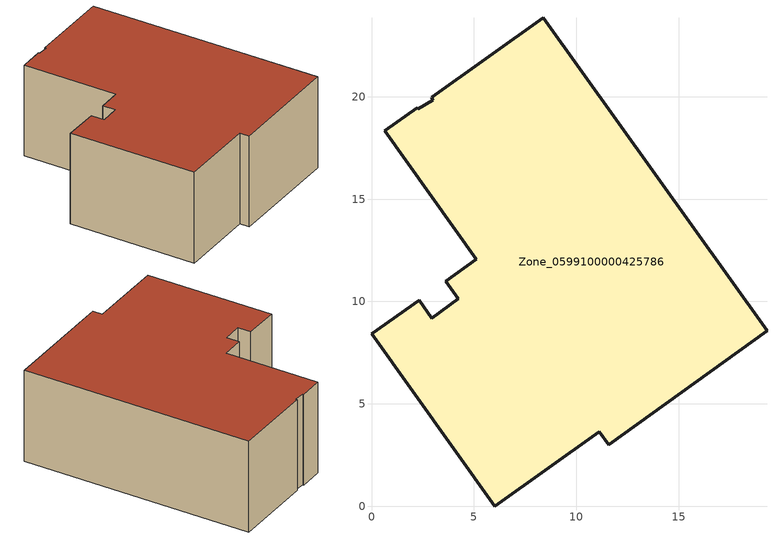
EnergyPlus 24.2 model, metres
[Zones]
Zone_0599100000425786
 floor ground (C_G): 2.99,19.83 2.95,19.98 8.38,23.86 19.32,8.56 11.59,2.99 11.12,3.65 6.01,0 0,8.43 2.33,10.06 2.95,9.18 4.24,10.13 3.64,11 5.11,12.07 0.64,18.33 2.24,19.47 2.29,19.4 z0
 wall outside (C_F): 2.24,19.47 0.64,18.33 5.11,12.07 3.64,11 4.24,10.13 2.95,9.18 2.33,10.06 0,8.43 6.01,0 11.12,3.65 11.59,2.99 19.32,8.56 8.38,23.86 2.95,19.98 2.99,19.83 2.29,19.4 2.24,19.47 z0:7.59
 roof outside (C_R): 2.99,19.83 2.29,19.4 2.24,19.47 0.64,18.33 5.11,12.07 3.64,11 4.24,10.13 2.95,9.18 2.33,10.06 0,8.43 6.01,0 11.12,3.65 11.59,2.99 19.32,8.56 8.38,23.86 2.95,19.98 z7.59
[BUILDING]
Pand.0599100000425786: North Axis=0; Terrain=City; Loads Convergence Tolerance Value=0.04; Temperature Convergence Tolerance Value=0.4; Solar Distribution=FullExterior; Maximum Number of Warmup Days=25; Minimum Number of Warmup Days=1
[Site:Location]
Rotterdam.The.Hague.AP_ZH_NLD Design_Conditions: Latitude=51.96; Longitude=4.45; Time Zone=1; Elevation=-4.5
[SITE:GROUNDTEMPERATURE:BUILDINGSURFACE]
18, 18, 18, 18, 18, 18, 18, 18, 18, 18, 18, 18
[MATERIAL] Thermal Absorptance=0.9; Solar Absorptance=0.7; Visible Absorptance=0.7
Name | Roughness | Thickness | Conductivity | Density | Specific Heat
G.D.2006-2014 | MediumSmooth | 0.15 | 0.06 | 540 | 1210
F.D.2006-2014 | Rough | 0.3 | 0.12 | 1920 | 840
R.D.2006-2014 | MediumRough | 0.2 | 0.08 | 1500 | 1000
[CONSTRUCTION]
C_G: G.D.2006-2014
C_F: F.D.2006-2014
C_R: R.D.2006-2014
[ZONE]
Zone_0599100000425786: Type=1; Multiplier=1; Ceiling Height=Autocalculate; Volume=Autocalculate; Floor Area=autocalculate; Part of Total Floor Area=Yes
[ZONEINFILTRATION:DESIGNFLOWRATE]
Infil_Zone_0599100000425786: Zone or ZoneList or Space or SpaceList=Zone_0599100000425786; Schedule=AlwaysOn; Design Flow Rate Calculation Method=Flow/Area; Flow Rate per Floor Area=0.0021; Constant Term Coefficient=1; Temperature Term Coefficient=0; Velocity Term Coefficient=0; Velocity Squared Term Coefficient=0
[HVACTEMPLATE:ZONE:IDEALLOADSAIRSYSTEM]
Zone_0599100000425786: Maximum Heating Supply Air Temperature=50; Minimum Cooling Supply Air Temperature=13; Maximum Heating Supply Air Humidity Ratio=0.0156; Minimum Cooling Supply Air Humidity Ratio=0.0077; Heating Limit=NoLimit; Cooling Limit=NoLimit; Dehumidification Control Type=ConstantSensibleHeatRatio; Cooling Sensible Heat Ratio=0.7; Dehumidification Setpoint=60; Humidification Control Type=None; Humidification Setpoint=30; Outdoor Air Method=None; Outdoor Air Flow Rate per Person=0.00944; Outdoor Air Flow Rate per Zone Floor Area=0; Outdoor Air Flow Rate per Zone=0; Demand Controlled Ventilation Type=None; Outdoor Air Economizer Type=NoEconomizer; Heat Recovery Type=None; Sensible Heat Recovery Effectiveness=0.7; Latent Heat Recovery Effectiveness=0.65
[ZONECONTROL:THERMOSTAT]
ThermostatControl_Zone_0599100000425786: Zone or ZoneList=Zone_0599100000425786; Control Type Schedule=DualSetpointControlType; Control 1=Thermostat_Zone_0599100000425786; Temperature Difference Between Cutout And Setpoint=0
[THERMOSTATSETPOINT:DUALSETPOINT]
Thermostat_Zone_0599100000425786: Heating Setpoint Temperature Schedule=HeatingSetpoint_Zone_0599100000425786; Cooling Setpoint Temperature Schedule=CoolingSetpoint_Zone_0599100000425786
[SCHEDULE:COMPACT]
HeatingSetpoint_Zone_0599100000425786: Through: 12/31, For: AllDays, Until: 24:00, 21
CoolingSetpoint_Zone_0599100000425786: Through: 12/31, For: AllDays, Until: 24:00, 24
DualSetpointControlType: Through: 12/31, For: AllDays, Until: 24:00, 4
AlwaysOn: Through: 12/31, For: AllDays, Until: 24:00, 1
